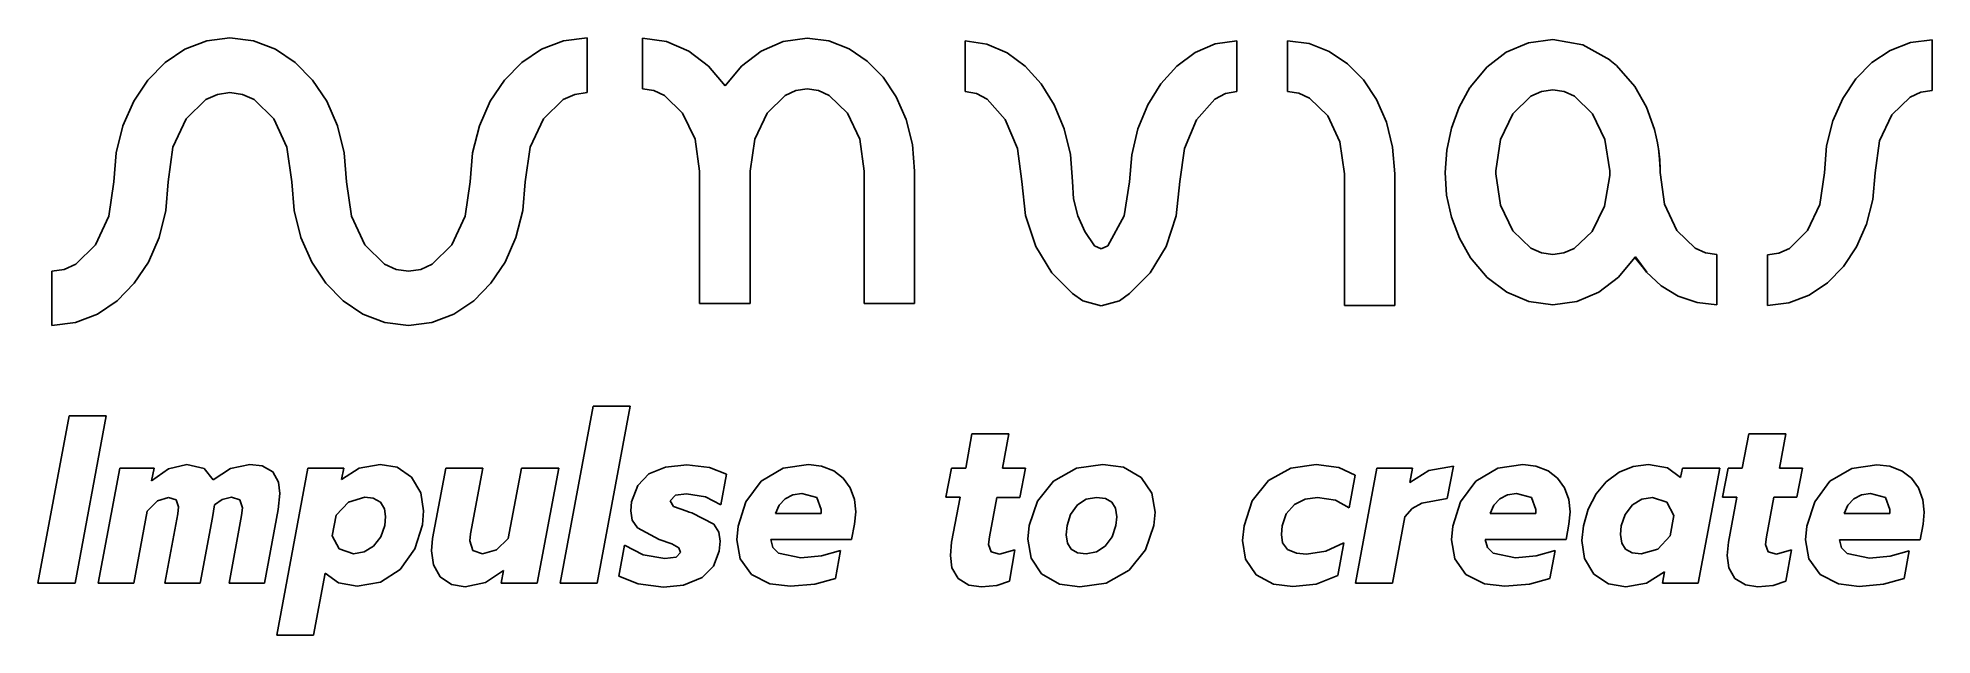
# Model space of a CAD drawing. Extents: x 0 to 95, y 2.1 to 32.1.
import ezdxf

# ---------------------------------------------------------------- set-up
doc = ezdxf.new("R2010")
doc.units = 0

msp = doc.modelspace()

# ---------------------------------------------------------------- linework, layer by layer
at = {"layer": 'Layer 1'}
for p, q in [((6.386581, 30.868307), (7.376663, 31.533266)), ((7.376663, 31.533266), (8.468477, 31.953488)), ((8.468477, 31.953488), (9.63788, 32.1)), ((9.63788, 32.1), (10.820852, 31.953487)), ((10.820852, 31.953487), (11.92035, 31.533263)), ((11.92035, 31.533263), (12.913485, 30.8683)), ((24.276658, 30.868305), (25.2718, 31.533266)), ((25.2718, 31.533266), (26.370985, 31.953488)), ((26.370985, 31.953488), (27.5505, 32.1)), ((27.5505, 32.1), (27.5505, 29.3596)), ((27.5505, 32.1), (27.5505, 32.1)), ((30.33607, 29.54024), (30.336, 32.0802)), ((30.336, 32.0802), (31.539722, 31.915056)), ((31.539722, 31.915056), (32.652693, 31.440614)), ((32.652693, 31.440614), (33.642367, 30.688361)), ((35.298259, 30.688363), (36.279597, 31.440616)), ((36.279597, 31.440616), (37.390051, 31.915057)), ((37.390051, 31.915057), (38.59946, 32.0802)), ((38.59946, 32.0802), (39.685689, 31.945185)), ((39.685689, 31.945185), (40.696942, 31.556237)), ((40.696942, 31.556237), (41.61169, 30.940672)), ((46.524289, 29.404779), (46.5243, 31.9448)), ((46.5243, 31.9448), (47.610529, 31.792114)), ((47.610529, 31.792114), (48.621782, 31.358308)), ((57.140577, 30.685411), (58.055324, 31.362848)), ((58.055324, 31.362848), (59.066579, 31.795479)), ((59.066579, 31.795479), (60.152811, 31.94762)), ((60.152811, 31.94762), (60.1528, 31.9476)), ((60.1528, 31.9476), (60.1528, 29.4076)), ((62.69277, 29.40756), (62.6928, 31.9476)), ((62.6928, 31.9476), (63.779839, 31.811769)), ((63.779839, 31.811769), (64.791472, 31.422402)), ((64.791472, 31.422402), (65.706269, 30.806683)), ((73.673365, 31.377831), (72.699611, 30.630603)), ((74.781527, 31.850421), (73.673365, 31.377831)), ((76.0024, 32.0153), (74.781527, 31.850421)), ((77.51711, 31.747685), (76.0024, 32.0153)), ((78.8641, 31.005), (77.51711, 31.747685)), ((92.00919, 30.861352), (92.926996, 31.47523)), ((92.926996, 31.47523), (93.94283, 31.863154)), ((93.94283, 31.863154), (95.03546, 31.9984)), ((95.0354, 31.9984), (95.0354, 29.4584)), ((95.03546, 31.9984), (95.0354, 31.9984)), ((5.522375, 29.987581), (6.386581, 30.868307)), ((12.913485, 30.8683), (13.777371, 29.987569)), ((23.409273, 29.987576), (24.276658, 30.868305)), ((33.642367, 30.688361), (34.4762, 29.68978)), ((34.4762, 29.68978), (35.298259, 30.688363)), ((41.61169, 30.940672), (42.4084, 30.125811)), ((48.621782, 31.358308), (49.53653, 30.679763)), ((49.53653, 30.679763), (50.33324, 29.792859)), ((56.343867, 29.798854), (57.140577, 30.685411)), ((65.706269, 30.806683), (66.502797, 29.9918)), ((72.699611, 30.630603), (71.88196, 29.64181)), ((78.864136, 30.988054), (78.8641, 31.005)), ((79.19998, 30.719943), (78.864136, 30.988054)), ((80.125668, 29.658793), (79.19998, 30.719943)), ((91.210645, 30.048244), (92.00919, 30.861352)), ((4.808188, 28.920061), (5.522375, 29.987581)), ((13.777371, 29.987569), (14.489123, 28.920042)), ((22.693358, 28.920051), (23.409273, 29.987576)), ((30.903882, 29.455794), (30.33607, 29.54024)), ((38.59949, 29.54024), (38.027627, 29.455678)), ((39.171232, 29.455794), (38.59949, 29.54024)), ((42.4084, 30.125811), (43.065543, 29.138971)), ((50.33324, 29.792859), (50.990383, 28.733975)), ((55.686726, 28.738863), (56.343867, 29.798854)), ((66.502797, 29.9918), (67.159626, 29.004938)), ((71.848093, 29.607943), (71.307394, 28.620249)), ((71.872041, 29.617863), (71.848093, 29.607943)), ((71.88196, 29.64181), (71.872041, 29.617863)), ((75.436223, 29.40637), (76.00241, 29.48941)), ((76.00241, 29.48941), (76.567792, 29.40637)), ((80.702178, 28.622145), (80.125668, 29.658793)), ((90.552594, 29.062627), (91.210645, 30.048244)), ((4.268163, 27.694718), (4.808188, 28.920061)), ((8.432475, 29.00475), (7.44536, 28.040566)), ((9.014254, 29.267751), (8.432475, 29.00475)), ((9.63787, 29.3596), (9.014254, 29.267751)), ((10.261486, 29.267751), (9.63787, 29.3596)), ((10.843265, 29.004749), (10.261486, 29.267751)), ((11.83038, 28.040563), (10.843265, 29.004749)), ((14.489123, 28.920042), (15.025852, 27.694693)), ((22.152629, 27.694701), (22.693358, 28.920051)), ((26.351058, 29.00475), (25.363281, 28.040566)), ((26.930935, 29.267751), (26.351058, 29.00475)), ((27.5505, 29.3596), (26.930935, 29.267751)), ((31.436868, 29.213922), (30.903882, 29.455794)), ((32.34796, 28.326687), (31.436868, 29.213922)), ((37.492739, 29.213524), (36.582309, 28.325626)), ((38.027627, 29.455678), (37.492739, 29.213524)), ((39.7058, 29.213922), (39.171232, 29.455794)), ((40.615261, 28.326687), (39.7058, 29.213922)), ((43.065543, 29.138971), (43.561588, 28.00747)), ((47.095425, 29.303962), (46.524289, 29.404779)), ((47.628395, 29.018929), (47.095425, 29.303962)), ((48.533005, 28.000726), (47.628395, 29.018929)), ((50.990383, 28.733975), (51.486427, 27.539493)), ((55.190682, 27.541123), (55.686726, 28.738863)), ((59.04649, 29.019544), (58.137029, 27.996489)), ((59.581058, 29.306176), (59.04649, 29.019544)), ((60.1528, 29.4076), (59.581058, 29.306176)), ((63.265443, 29.322993), (62.69277, 29.40756)), ((63.800711, 29.080801), (63.265443, 29.322993)), ((64.711009, 28.192598), (63.800711, 29.080801)), ((67.159626, 29.004938), (67.655324, 27.873283)), ((71.307394, 28.620249), (70.91644, 27.570456)), ((73.999337, 28.295964), (74.905623, 29.168515)), ((74.905623, 29.168515), (75.436223, 29.40637)), ((76.567792, 29.40637), (77.096463, 29.168515)), ((77.096463, 29.168515), (77.998426, 28.295964)), ((81.102156, 27.505443), (80.702178, 28.622145)), ((90.056269, 27.931225), (90.552594, 29.062627)), ((93.927459, 29.131684), (93.017161, 28.243786)), ((94.462727, 29.373838), (93.927459, 29.131684)), ((95.0354, 29.4584), (94.462727, 29.373838)), ((3.926444, 26.340524), (4.268163, 27.694718)), ((7.44536, 28.040566), (6.77839, 26.617594)), ((12.49735, 26.61759), (11.83038, 28.040563)), ((15.025852, 27.694693), (15.364674, 26.340491)), ((21.810798, 26.340497), (22.152629, 27.694701)), ((25.363281, 28.040566), (24.693004, 26.617594)), ((32.968539, 27.01612), (32.34796, 28.326687)), ((36.582309, 28.325626), (35.965037, 27.014926)), ((41.231564, 27.01612), (40.615261, 28.326687)), ((43.561588, 28.00747), (43.875003, 26.758627)), ((49.144458, 26.55919), (48.533005, 28.000726)), ((58.137029, 27.996489), (57.520726, 26.550101)), ((65.32762, 26.88106), (64.711009, 28.192598)), ((67.655324, 27.873283), (67.968459, 26.624022)), ((70.91644, 27.570456), (70.680163, 26.475429)), ((73.379861, 27.006958), (73.999337, 28.295964)), ((77.998426, 28.295964), (78.617814, 27.006958)), ((89.742904, 26.680762), (90.056269, 27.931225)), ((93.017161, 28.243786), (92.40055, 26.933086)), ((6.77839, 26.617594), (6.53343, 24.88638)), ((12.74231, 24.88638), (12.49735, 26.61759)), ((24.693004, 26.617594), (24.44606, 24.88638)), ((33.1978, 25.4198), (32.968539, 27.01612)), ((35.965037, 27.014926), (35.73776, 25.4198)), ((41.4584, 25.4198), (41.231564, 27.01612)), ((43.875003, 26.758627), (43.98426, 25.41976)), ((51.486427, 27.539493), (51.799843, 26.245791)), ((54.877267, 26.24132), (55.190682, 27.541123)), ((65.5545, 25.2843), (65.32762, 26.88106)), ((67.968459, 26.624022), (68.0776, 25.28434)), ((73.1435, 25.4367), (73.379861, 27.006958)), ((78.617814, 27.006958), (78.86414, 25.4367)), ((81.186822, 27.135732), (81.102156, 27.505443)), ((81.254556, 26.830932), (81.186822, 27.135732)), ((81.288422, 26.613621), (81.254556, 26.830932)), ((81.305356, 26.545888), (81.288422, 26.613621)), ((89.63373, 25.33796), (89.742904, 26.680762)), ((92.40055, 26.933086), (92.17367, 25.33796)), ((3.807173, 24.88645), (3.926444, 26.340524)), ((15.364674, 26.340491), (15.4827, 24.88641)), ((21.69158, 24.88641), (21.810798, 26.340497)), ((49.369089, 24.903339), (49.144458, 26.55919)), ((51.799843, 26.245791), (51.9091, 24.88925)), ((54.768011, 24.87514), (54.877267, 26.24132)), ((57.520726, 26.550101), (57.29389, 24.89205)), ((70.680163, 26.475429), (70.603493, 25.352033)), ((81.353333, 26.023777), (81.305356, 26.545888)), ((81.305356, 26.545888), (81.370267, 25.981444)), ((81.353333, 26.023777), (81.305356, 26.545888)), ((81.3872, 25.5186), (81.353333, 26.023777)), ((81.3872, 25.5186), (81.353333, 26.023777)), ((81.3872, 25.5186), (81.353333, 26.023777)), ((81.353333, 26.023777), (81.370267, 25.972977)), ((81.370267, 25.981444), (81.3872, 25.5186)), ((81.370267, 25.972977), (81.3872, 25.5186)), ((3.560229, 23.152595), (3.807173, 24.88645)), ((6.53343, 24.88638), (6.41601, 23.436228)), ((12.860452, 23.436225), (12.74231, 24.88638)), ((15.4827, 24.88641), (15.729644, 23.152555)), ((21.444636, 23.152555), (21.69158, 24.88641)), ((24.44606, 24.88638), (24.327312, 23.436228)), ((33.1978, 18.7735), (33.1978, 25.4198)), ((35.73776, 25.4198), (35.7378, 18.7735)), ((41.4584, 18.7735), (41.4584, 25.4198)), ((43.98426, 25.41976), (43.9843, 25.4198)), ((43.9843, 25.4198), (43.9843, 18.7735)), ((49.552843, 23.187163), (49.369089, 24.903339)), ((51.9091, 24.88925), (51.962243, 24.019014)), ((54.505251, 23.178496), (54.768011, 24.87514)), ((57.29389, 24.89205), (57.112343, 23.175874)), ((65.5545, 18.6719), (65.5545, 25.2843)), ((68.0776, 25.28434), (68.0776, 25.2843)), ((68.0776, 25.2843), (68.0776, 18.6719)), ((70.603493, 25.352033), (70.679664, 24.216179)), ((73.14349, 25.28433), (73.1435, 25.4367)), ((73.379849, 23.713631), (73.14349, 25.28433)), ((78.8641, 25.1997), (78.601501, 23.65652)), ((78.86414, 25.4367), (78.8641, 25.1997)), ((81.3872, 25.5186), (81.3872, 25.5186)), ((81.3872, 25.3521), (81.3872, 25.5186)), ((81.3872, 25.5186), (81.3872, 25.5186)), ((81.615128, 23.756506), (81.3872, 25.3521)), ((81.3872, 25.3521), (81.3872, 25.3521)), ((89.404469, 23.742394), (89.63373, 25.33796)), ((92.17367, 25.33796), (92.063107, 23.998275)), ((51.962243, 24.019014), (52.168422, 23.178967)), ((70.679664, 24.216179), (70.921707, 23.110123)), ((92.063107, 23.998275), (91.746368, 22.749013)), ((2.889952, 21.723802), (3.560229, 23.152595)), ((6.41601, 23.436228), (6.078788, 22.083608)), ((13.199554, 22.083604), (12.860452, 23.436225)), ((15.729644, 23.152555), (16.399921, 21.723762)), ((20.774359, 21.723762), (21.444636, 23.152555)), ((24.327312, 23.436228), (23.986611, 22.083608)), ((50.070765, 21.638734), (49.552843, 23.187163)), ((52.168422, 23.178967), (52.520813, 22.389023)), ((53.687101, 21.6691), (54.505251, 23.178496)), ((57.112343, 23.175874), (56.599272, 21.627445)), ((70.921707, 23.110123), (71.324261, 22.051873)), ((73.999326, 22.423656), (73.379849, 23.713631)), ((78.601501, 23.65652), (77.976159, 22.394063)), ((82.232775, 22.444825), (81.615128, 23.756506)), ((88.78389, 22.430724), (89.404469, 23.742394)), ((6.078788, 22.083608), (5.54432, 20.858053)), ((13.736631, 20.858048), (13.199554, 22.083604)), ((23.986611, 22.083608), (23.447275, 20.858053)), ((52.520813, 22.389023), (53.01259, 21.6691)), ((71.324261, 22.051873), (71.881963, 21.059433)), ((74.905613, 21.550136), (73.999326, 22.423656)), ((77.976159, 22.394063), (77.079355, 21.541709)), ((83.140934, 21.555956), (82.232775, 22.444825)), ((87.872798, 21.541857), (88.78389, 22.430724)), ((91.746368, 22.749013), (91.245876, 21.617358)), ((1.902175, 20.753796), (2.889952, 21.723802)), ((16.399921, 21.723762), (17.387698, 20.753756)), ((19.786582, 20.753756), (20.774359, 21.723762)), ((50.87285, 20.317847), (50.070765, 21.638734)), ((53.01259, 21.6691), (53.349846, 21.520592)), ((53.349846, 21.520592), (53.687101, 21.6691)), ((56.599272, 21.627445), (55.802039, 20.306558)), ((71.881963, 21.059433), (72.719059, 20.082062)), ((75.436213, 21.311962), (74.905613, 21.550136)), ((76.0024, 21.2288), (75.436213, 21.311962)), ((76.55768, 21.309753), (76.00237, 21.22884)), ((76.00237, 21.22884), (76.0024, 21.2288)), ((77.079355, 21.541709), (76.55768, 21.309753)), ((79.29408, 20.089207), (80.125663, 21.076363)), ((80.1256, 21.076433), (80.151, 21.1103)), ((80.715444, 20.353945), (80.1256, 21.076433)), ((80.125663, 21.076363), (80.142597, 21.11023)), ((80.142597, 21.11023), (80.707041, 20.353875)), ((80.151, 21.1103), (80.715444, 20.353945)), ((80.151, 21.1103), (80.151, 21.1103)), ((83.672954, 21.313483), (83.140934, 21.555956)), ((84.2404, 21.2288), (83.672954, 21.313483)), ((84.240461, 18.705695), (84.2404, 21.2288)), ((86.77194, 18.6747), (86.772, 21.2147)), ((86.772, 21.2147), (87.339812, 21.299383)), ((87.339812, 21.299383), (87.872798, 21.541857)), ((91.245876, 21.617358), (90.584054, 20.630496)), ((0.70272, 17.66996), (0.702733, 20.3963)), ((0.702733, 20.3963), (1.322298, 20.488877)), ((1.322298, 20.488877), (1.902175, 20.753796)), ((5.54432, 20.858053), (4.83516, 19.789098)), ((14.448696, 19.789094), (13.736631, 20.858048)), ((17.387698, 20.753756), (17.967575, 20.488837)), ((17.967575, 20.488837), (18.58714, 20.39626)), ((18.58714, 20.39626), (19.206705, 20.488837)), ((19.206705, 20.488837), (19.786582, 20.753756)), ((23.447275, 20.858053), (22.732619, 19.789098)), ((51.909089, 19.284299), (50.87285, 20.317847)), ((55.802039, 20.306558), (54.768, 19.27301)), ((72.719059, 20.082062), (73.70194, 19.340701)), ((78.309568, 19.342819), (79.29408, 20.089207)), ((80.707041, 20.353875), (81.442235, 19.664151)), ((90.584054, 20.630496), (89.783326, 19.815614)), ((4.83516, 19.789098), (3.973865, 18.906276)), ((15.312765, 18.906274), (14.448696, 19.789094)), ((22.732619, 19.789098), (21.86596, 18.906276)), ((52.4312, 18.914588), (51.909089, 19.284299)), ((54.768, 19.27301), (54.26, 18.914588)), ((73.70194, 19.340701), (74.804943, 18.870273)), ((77.202289, 18.870539), (78.309568, 19.342819)), ((81.442235, 19.664151), (82.296611, 19.150027)), ((82.296611, 19.150027), (83.239556, 18.825782)), ((88.866115, 19.199897), (87.854845, 18.81053)), ((89.783326, 19.815614), (88.866115, 19.199897)), ((2.982989, 18.239123), (1.885089, 17.817173)), ((3.973865, 18.906276), (2.982989, 18.239123)), ((16.30585, 18.239122), (15.312765, 18.906274)), ((17.404967, 17.817173), (16.30585, 18.239122)), ((20.870615, 18.239123), (19.769899, 17.817173)), ((21.86596, 18.906276), (20.870615, 18.239123)), ((35.7378, 18.7735), (33.1978, 18.7735)), ((43.9843, 18.7735), (41.4584, 18.7735)), ((53.3456, 18.662832), (52.4312, 18.914588)), ((54.26, 18.914588), (53.3456, 18.662832)), ((68.0776, 18.6719), (65.5545, 18.6719)), ((74.804943, 18.870273), (76.002403, 18.705703)), ((76.002403, 18.705703), (77.202289, 18.870539)), ((83.239556, 18.825782), (84.240461, 18.705695)), ((87.854845, 18.81053), (86.77194, 18.6747)), ((1.885089, 17.817173), (0.70272, 17.66996)), ((18.58713, 17.66996), (17.404967, 17.817173)), ((19.769899, 17.817173), (18.58713, 17.66996)), ((26.2071, 4.75269), (27.8638, 13.6229)), ((27.8638, 13.6229), (29.7236, 13.6229)), ((29.7236, 13.6229), (28.067, 4.75269)), ((0, 4.75269), (1.56351, 13.1431)), ((1.56351, 13.1431), (3.43182, 13.1431)), ((3.43182, 13.1431), (1.86831, 4.75269)), ((46.5497, 10.5185), (46.8489, 12.2429)), ((46.8489, 12.2429), (48.7087, 12.2429)), ((48.7087, 12.2429), (48.389789, 10.5157)), ((85.5133, 10.5185), (85.832211, 12.2457)), ((85.832211, 12.2457), (87.6892, 12.2457)), ((87.6892, 12.2457), (87.373111, 10.5185)), ((3.03106, 4.75269), (4.10915, 10.5157)), ((4.10915, 10.5157), (5.83071, 10.5157)), ((5.83071, 10.5157), (5.70371, 9.889167)), ((5.70371, 9.889167), (6.550376, 10.484655)), ((6.550376, 10.484655), (7.47042, 10.693499)), ((7.47042, 10.693499), (8.34813, 10.501588)), ((8.34813, 10.501588), (8.791219, 9.937144)), ((8.791219, 9.937144), (9.671752, 10.501588)), ((9.671752, 10.501588), (10.628485, 10.704788)), ((10.628485, 10.704788), (11.244708, 10.637824)), ((11.244708, 10.637824), (11.785595, 10.335077)), ((11.9888, 2.14213), (13.5467, 10.5157)), ((13.5467, 10.5157), (15.3416, 10.5157)), ((15.3416, 10.5157), (15.225889, 9.951256)), ((15.225889, 9.951256), (16.126454, 10.513742)), ((16.126454, 10.513742), (17.170399, 10.707611)), ((17.170399, 10.707611), (18.026971, 10.558463)), ((18.026971, 10.558463), (18.748019, 10.072612)), ((19.8063, 6.98224), (20.469522, 10.52413)), ((20.469522, 10.52413), (22.3294, 10.5241)), ((22.3294, 10.5241), (21.705689, 7.2221)), ((23.5966, 6.98224), (24.2711, 10.5157)), ((24.2711, 10.5157), (26.1309, 10.5157)), ((26.1309, 10.5157), (25.0444, 4.75269)), ((30.656333, 10.224264), (31.480773, 10.57263)), ((31.480773, 10.57263), (32.565562, 10.687809)), ((32.565562, 10.687809), (33.694452, 10.557987)), ((33.694452, 10.557987), (34.541118, 10.208032)), ((36.288066, 9.866557), (37.395344, 10.512429)), ((37.395344, 10.512429), (38.664376, 10.693467)), ((38.664376, 10.693467), (39.318546, 10.622248)), ((39.318546, 10.622248), (39.931556, 10.383023)), ((45.5478, 9.05375), (45.830022, 10.51848)), ((45.830022, 10.51848), (46.5497, 10.5185)), ((48.389789, 10.5157), (49.5525, 10.5157)), ((49.5525, 10.5157), (49.270278, 9.05097)), ((50.949539, 9.860899), (52.113037, 10.513845)), ((52.113037, 10.513845), (53.433089, 10.707565)), ((53.433089, 10.707565), (54.460623, 10.570072)), ((54.460623, 10.570072), (55.360669, 10.055632)), ((61.738919, 9.903237), (62.861133, 10.514638)), ((62.861133, 10.514638), (64.126519, 10.693459)), ((64.126519, 10.693459), (65.272339, 10.55517)), ((65.272339, 10.55517), (66.093605, 10.165704)), ((66.102, 4.75269), (67.1688, 10.5157)), ((67.1688, 10.5157), (68.9638, 10.5157)), ((68.9638, 10.5157), (68.8396, 9.80446)), ((69.785044, 10.399948), (71.015534, 10.608792)), ((71.015534, 10.608792), (70.707912, 8.988842)), ((72.138766, 9.866557), (73.241939, 10.511229)), ((73.241939, 10.511229), (74.506606, 10.693467)), ((74.506606, 10.693467), (75.160776, 10.622248)), ((75.160776, 10.622248), (75.773786, 10.383023)), ((79.326936, 10.309637), (80.043926, 10.599225)), ((80.043926, 10.599225), (80.811426, 10.693459)), ((80.811426, 10.693459), (81.751225, 10.526948)), ((81.751225, 10.526948), (82.417269, 10.047171)), ((82.417269, 10.047171), (82.510402, 10.51566)), ((82.510402, 10.51566), (84.3844, 10.5157)), ((84.3844, 10.5157), (83.29785, 4.75273)), ((84.5255, 9.05375), (84.807722, 10.51848)), ((84.807722, 10.51848), (85.5133, 10.5185)), ((87.373111, 10.5185), (88.5359, 10.5185)), ((88.5359, 10.5185), (88.253678, 9.05377)), ((89.904668, 9.866557), (91.006722, 10.503301)), ((91.006722, 10.503301), (92.266868, 10.682179)), ((92.266868, 10.682179), (92.921038, 10.61096)), ((92.921038, 10.61096), (93.534048, 10.371735)), ((11.785595, 10.335077), (12.069063, 9.822223)), ((12.069063, 9.822223), (12.1355, 9.24002)), ((18.748019, 10.072612), (19.21911, 9.286041)), ((29.788502, 8.827969), (30.092243, 9.64271)), ((30.092243, 9.64271), (30.656333, 10.224264)), ((34.541118, 10.208032), (34.258896, 8.684032)), ((35.526268, 8.831579), (36.288066, 9.866557)), ((39.931556, 10.383023), (40.403293, 10.017791)), ((40.403293, 10.017791), (40.755644, 9.536357)), ((40.755644, 9.536357), (40.971294, 8.946917)), ((50.147615, 8.853889), (50.949539, 9.860899)), ((55.360669, 10.055632), (55.893145, 9.256074)), ((60.927065, 8.870183), (61.738919, 9.903237)), ((66.093605, 10.165704), (65.785983, 8.523174)), ((68.8396, 9.80446), (69.785044, 10.399948)), ((71.376968, 8.831579), (72.138766, 9.866557)), ((75.773786, 10.383023), (76.245523, 10.017791)), ((76.245523, 10.017791), (76.597874, 9.536357)), ((76.597874, 9.536357), (76.813524, 8.946917)), ((78.175466, 9.223087), (78.686092, 9.835361)), ((78.686092, 9.835361), (79.326936, 10.309637)), ((89.144243, 8.831369), (89.904668, 9.866557)), ((93.534048, 10.371735), (94.006365, 10.007068)), ((94.006365, 10.007068), (94.358136, 9.525069)), ((94.358136, 9.525069), (94.573786, 8.935629)), ((6.008506, 8.87948), (5.48075, 8.365131)), ((6.54755, 9.05093), (6.008506, 8.87948)), ((6.93419, 8.93522), (6.54755, 9.05093)), ((7.05555, 8.57115), (6.93419, 8.93522)), ((7.01322, 8.2212), (7.05555, 8.57115)), ((8.867418, 8.669927), (8.762996, 8.043394)), ((9.250188, 8.951316), (8.867418, 8.669927)), ((9.714084, 9.053749), (9.250188, 8.951316)), ((10.12895, 8.926749), (9.714084, 9.053749)), ((10.261594, 8.525994), (10.12895, 8.926749)), ((12.1355, 9.24002), (12.0509, 8.43569)), ((15.5899, 8.81669), (14.9578, 8.15064)), ((16.3971, 9.06222), (15.5899, 8.81669)), ((16.817503, 9.016655), (16.3971, 9.06222)), ((17.1901, 8.81669), (16.817503, 9.016655)), ((17.392777, 8.479034), (17.1901, 8.81669)), ((19.21911, 9.286041), (19.354796, 8.379282)), ((29.746168, 8.373592), (29.788502, 8.827969)), ((31.984186, 9.158164), (31.730186, 8.875942)), ((31.730186, 8.875942), (31.882586, 8.59372)), ((31.882586, 8.59372), (32.554274, 8.353831)), ((32.54863, 9.237187), (31.984186, 9.158164)), ((33.494074, 9.079143), (32.54863, 9.237187)), ((34.258896, 8.684032), (33.494074, 9.079143)), ((35.130956, 7.608777), (35.526268, 8.831579)), ((37.185276, 8.661583), (37.002084, 8.24659)), ((37.489028, 8.981802), (37.185276, 8.661583)), ((37.881626, 9.183475), (37.489028, 8.981802)), ((38.331354, 9.242834), (37.881626, 9.183475)), ((39.082065, 9.036812), (38.331354, 9.242834)), ((39.30502, 8.438501), (39.082065, 9.036812)), ((40.971294, 8.946917), (41.037866, 8.322807)), ((46.264678, 9.053759), (45.5478, 9.05375)), ((45.844167, 6.795979), (46.264678, 9.053759)), ((48.1076, 9.05093), (47.737889, 7.07538)), ((49.270278, 9.05097), (48.1076, 9.05093)), ((49.735989, 7.634169), (50.147615, 8.853889)), ((52.154634, 8.67558), (51.814147, 8.197069)), ((52.600447, 8.957853), (52.154634, 8.67558)), ((53.119833, 9.050935), (52.600447, 8.957853)), ((53.559394, 8.990081), (53.119833, 9.050935)), ((53.873366, 8.807518), (53.559394, 8.990081)), ((54.061749, 8.503248), (53.873366, 8.807518)), ((55.893145, 9.256074), (56.052113, 8.308682)), ((60.514079, 7.622887), (60.927065, 8.870183)), ((63.039959, 8.695329), (62.629887, 8.218419)), ((63.586188, 8.968673), (63.039959, 8.695329)), ((64.191429, 9.050929), (63.586188, 8.968673)), ((65.094539, 8.918285), (64.191429, 9.050929)), ((65.785983, 8.523174), (65.094539, 8.918285)), ((69.429442, 8.760242), (68.948866, 8.489716)), ((70.707912, 8.988842), (69.429442, 8.760242)), ((70.981656, 7.608777), (71.376968, 8.831579)), ((73.038778, 8.661593), (72.855586, 8.2466)), ((73.34253, 8.981812), (73.038778, 8.661593)), ((73.735128, 9.183485), (73.34253, 8.981812)), ((74.184856, 9.242844), (73.735128, 9.183485)), ((74.935567, 9.036822), (74.184856, 9.242844)), ((75.1557, 8.438511), (74.935567, 9.036822)), ((76.813524, 8.946917), (76.880096, 8.322807)), ((77.777224, 8.455442), (78.175466, 9.223087)), ((80.004257, 8.675568), (79.635382, 8.200298)), ((80.470112, 8.960943), (80.004257, 8.675568)), ((81.008967, 9.050923), (80.470112, 8.960943)), ((81.722989, 8.802568), (81.008967, 9.050923)), ((82.075766, 8.136524), (81.722989, 8.802568)), ((85.242378, 9.053759), (84.5255, 9.05375)), ((84.819045, 6.795979), (85.242378, 9.053759)), ((87.0909, 9.05375), (86.721189, 7.0782)), ((88.253678, 9.05377), (87.0909, 9.05375)), ((88.750378, 7.608777), (89.144243, 8.831369)), ((90.801876, 8.661583), (90.618684, 8.24659)), ((91.105628, 8.981802), (90.801876, 8.661583)), ((91.498226, 9.183475), (91.105628, 8.981802)), ((91.947954, 9.242834), (91.498226, 9.183475)), ((92.698665, 9.036812), (91.947954, 9.242834)), ((92.92162, 8.438501), (92.698665, 9.036812)), ((94.573786, 8.935629), (94.640358, 8.311519)), ((5.48075, 8.365131), (4.817528, 4.752691)), ((6.36975, 4.75269), (7.01322, 8.2212)), ((8.762996, 8.043394), (8.14493, 4.75269)), ((9.59555, 4.75269), (10.219261, 8.13935)), ((10.219261, 8.13935), (10.261594, 8.525994)), ((12.0509, 8.43569), (11.3651, 4.75269)), ((14.9578, 8.15064), (14.768711, 7.129)), ((17.206709, 7.076321), (17.401854, 7.6455)), ((17.444187, 8.088589), (17.392777, 8.479034)), ((17.401854, 7.6455), (17.444187, 8.088589)), ((19.292707, 7.670905), (18.909781, 6.464227)), ((19.354796, 8.379282), (19.292707, 7.670905)), ((29.821362, 7.91434), (29.746168, 8.373592)), ((30.07919, 7.526926), (29.821362, 7.91434)), ((32.554274, 8.353831), (32.675629, 8.317142)), ((32.675629, 8.317142), (32.81674, 8.269165)), ((32.81674, 8.269165), (33.91458, 7.704721)), ((33.91458, 7.704721), (34.160444, 7.313935)), ((35.068867, 6.9258), (35.130956, 7.608777)), ((37.002084, 8.24659), (39.30502, 8.24659)), ((39.30502, 8.24659), (39.30502, 8.438501)), ((40.972955, 7.710385), (40.8262, 6.931452)), ((41.037866, 8.322807), (40.972955, 7.710385)), ((49.671078, 6.94837), (49.735989, 7.634169)), ((51.646634, 7.63418), (51.593012, 7.165691)), ((51.814147, 8.197069), (51.646634, 7.63418)), ((53.899795, 7.071603), (54.08221, 7.63418)), ((54.124543, 8.077269), (54.061749, 8.503248)), ((54.08221, 7.63418), (54.124543, 8.077269)), ((55.990024, 7.648283), (55.566126, 6.41973)), ((56.052113, 8.308682), (55.990024, 7.648283)), ((60.440701, 6.88911), (60.514079, 7.622887)), ((62.427537, 7.622889), (62.385203, 7.188267)), ((62.629887, 8.218419), (62.427537, 7.622889)), ((68.582776, 8.077265), (67.961888, 4.752685)), ((68.948866, 8.489716), (68.582776, 8.077265)), ((70.919567, 6.9258), (70.981656, 7.608777)), ((72.855586, 8.2466), (75.1557, 8.2466)), ((75.1557, 8.2466), (75.1557, 8.438511)), ((76.815185, 7.710385), (76.66843, 6.931452)), ((76.880096, 8.322807), (76.815185, 7.710385)), ((77.467089, 6.88911), (77.543289, 7.622887)), ((77.543289, 7.622887), (77.777224, 8.455442)), ((79.439813, 7.631348), (79.39748, 7.185437)), ((79.635382, 8.200298), (79.439813, 7.631348)), ((81.886677, 7.117704), (82.075766, 8.136524)), ((88.685467, 6.9258), (88.750378, 7.608777)), ((90.618684, 8.24659), (92.92162, 8.24659)), ((92.92162, 8.24659), (92.92162, 8.438501)), ((94.578269, 7.699097), (94.428691, 6.920164)), ((94.640358, 8.311519), (94.578269, 7.699097)), ((14.768711, 7.129), (15.121489, 6.462956)), ((16.83741, 6.60128), (17.206709, 7.076321)), ((19.7555, 6.36135), (19.8063, 6.98224)), ((21.705689, 7.2221), (21.674645, 6.874967)), ((21.674645, 6.874967), (21.828375, 6.390203)), ((23.0011, 6.4178), (23.5966, 6.98224)), ((31.17139, 6.937082), (30.07919, 7.526926)), ((31.800745, 6.714127), (31.17139, 6.937082)), ((32.164811, 6.522216), (31.800745, 6.714127)), ((34.160444, 7.313935), (34.233491, 6.858055)), ((34.233491, 6.858055), (34.179868, 6.352878)), ((35.233253, 5.974197), (35.068867, 6.9258)), ((40.8262, 6.931452), (36.7707, 6.93144)), ((36.7707, 6.93144), (36.876048, 6.531831)), ((45.779256, 6.13558), (45.844167, 6.795979)), ((47.737889, 7.07538), (47.695556, 6.691558)), ((47.695556, 6.691558), (47.822556, 6.319025)), ((49.826588, 6.006922), (49.671078, 6.94837)), ((51.593012, 7.165691), (51.65563, 6.750825)), ((51.65563, 6.750825), (51.843485, 6.454492)), ((53.54881, 6.5956), (53.899795, 7.071603)), ((60.590465, 5.953964), (60.440701, 6.88911)), ((62.385203, 7.188267), (62.448691, 6.776245)), ((62.448691, 6.776245), (62.695647, 6.440379)), ((64.622135, 6.351016), (65.520691, 6.770579)), ((65.520691, 6.770579), (65.215891, 5.139339)), ((71.083953, 5.974197), (70.919567, 6.9258)), ((76.66843, 6.931452), (72.6185, 6.93144)), ((72.6185, 6.93144), (72.72548, 6.531831)), ((77.598393, 5.983137), (77.467089, 6.88911)), ((79.39748, 7.185437), (79.46292, 6.761751)), ((79.46292, 6.761751), (79.65924, 6.458715)), ((81.2799, 6.45166), (81.886677, 7.117704)), ((84.756956, 6.13558), (84.819045, 6.795979)), ((86.721189, 7.0782), (86.678856, 6.694378)), ((86.678856, 6.694378), (86.805856, 6.321845)), ((88.849853, 5.974197), (88.685467, 6.9258)), ((94.428691, 6.920164), (90.3872, 6.92015)), ((90.3872, 6.92015), (90.492945, 6.520541)), ((15.121489, 6.462956), (15.835511, 6.217423)), ((15.835511, 6.217423), (16.373952, 6.311458)), ((16.373952, 6.311458), (16.837401, 6.601245)), ((16.837401, 6.601245), (16.83741, 6.60128)), ((18.909781, 6.464227), (18.183577, 5.427245)), ((19.844807, 5.668955), (19.7555, 6.36135)), ((21.828375, 6.390203), (22.309644, 6.225856)), ((22.309644, 6.225856), (23.0011, 6.4178)), ((29.142212, 5.099816), (29.424434, 6.649216)), ((29.424434, 6.649216), (30.375522, 6.175083)), ((30.375522, 6.175083), (31.453612, 5.988816)), ((31.453612, 5.988816), (32.018056, 6.048083)), ((32.018056, 6.048083), (32.238189, 6.287972)), ((32.238189, 6.287972), (32.164811, 6.522216)), ((34.179868, 6.352878), (33.88995, 5.606956)), ((35.797, 5.19013), (35.233253, 5.974197)), ((36.876048, 6.531831), (37.162636, 6.247051)), ((37.162636, 6.247051), (38.28059, 6.019863)), ((38.28059, 6.019863), (39.31634, 6.115818)), ((39.31634, 6.115818), (40.264606, 6.378284)), ((40.264606, 6.378284), (40.013428, 4.986934)), ((45.859177, 5.52045), (45.779256, 6.13558)), ((47.822556, 6.319025), (48.245889, 6.200492)), ((48.245889, 6.200492), (49.022, 6.417803)), ((49.022, 6.417803), (48.739778, 4.845823)), ((50.3597, 5.21553), (49.826588, 6.006922)), ((51.843485, 6.454492), (52.156575, 6.276692)), ((52.156575, 6.276692), (52.594902, 6.217425)), ((52.594902, 6.217425), (53.108474, 6.314152)), ((53.108474, 6.314152), (53.548812, 6.595602)), ((53.548812, 6.595602), (53.54881, 6.5956)), ((55.566126, 6.41973), (54.751074, 5.407443)), ((61.1265, 5.1732), (60.590465, 5.953964)), ((62.695647, 6.440379), (63.149556, 6.247322)), ((63.149556, 6.247322), (63.641091, 6.206135)), ((63.641091, 6.206135), (64.622135, 6.351016)), ((71.6477, 5.19013), (71.083953, 5.974197)), ((72.72548, 6.531831), (73.012905, 6.247051)), ((73.012905, 6.247051), (74.13121, 6.019863)), ((74.13121, 6.019863), (75.16414, 6.115818)), ((75.16414, 6.115818), (76.115228, 6.378285)), ((76.115228, 6.378285), (75.86405, 4.986934)), ((78.0654, 5.19578), (77.598393, 5.983137)), ((79.65924, 6.458715), (79.98644, 6.276329)), ((79.98644, 6.276329), (80.44452, 6.214593)), ((80.44452, 6.214593), (81.2799, 6.45166)), ((81.2799, 6.45166), (81.2799, 6.45166)), ((84.836011, 5.52016), (84.756956, 6.13558)), ((86.805856, 6.321845), (87.226367, 6.203312)), ((87.226367, 6.203312), (87.988366, 6.417801)), ((87.988366, 6.417801), (87.692033, 4.845821)), ((89.4136, 5.19013), (88.849853, 5.974197)), ((90.492945, 6.520541), (90.780194, 6.235761)), ((90.780194, 6.235761), (91.89709, 6.008573)), ((91.89709, 6.008573), (92.93284, 6.104529)), ((92.93284, 6.104529), (93.883928, 6.366995)), ((93.883928, 6.366995), (93.629928, 4.975644)), ((1.86831, 4.75269), (0, 4.75269)), ((4.817528, 4.752691), (3.03106, 4.75269)), ((8.14493, 4.75269), (6.36975, 4.75269)), ((11.3651, 4.75269), (9.59555, 4.75269)), ((14.413093, 5.246622), (13.831716, 2.142182)), ((15.087604, 4.766845), (14.413093, 5.246622)), ((16.018937, 4.597512), (15.087604, 4.766845)), ((17.186556, 4.789848), (16.018937, 4.597512)), ((18.183577, 5.427245), (17.186556, 4.789848)), ((20.1817, 5.05749), (19.844807, 5.668955)), ((20.759164, 4.676384), (20.181652, 5.05749)), ((20.181652, 5.05749), (20.1817, 5.05749)), ((22.450712, 4.77809), (21.443182, 4.572068)), ((23.365111, 5.376401), (22.450712, 4.77809)), ((23.2494, 4.75269), (23.365111, 5.376401)), ((25.0444, 4.75269), (23.2494, 4.75269)), ((28.067, 4.75269), (26.2071, 4.75269)), ((30.1187, 4.71035), (29.142212, 5.099816)), ((33.333202, 5.032078), (32.394509, 4.644309)), ((33.88995, 5.606956), (33.333202, 5.032078)), ((35.797038, 5.190135), (35.797, 5.19013)), ((36.720581, 4.712718), (35.797038, 5.190135)), ((40.013428, 4.986934), (38.977678, 4.704712)), ((46.1659, 4.98129), (45.859177, 5.52045)), ((46.165914, 4.98129), (46.1659, 4.98129)), ((46.707572, 4.650336), (46.165914, 4.98129)), ((48.739778, 4.845823), (48.116067, 4.636979)), ((51.25276, 4.702086), (50.359694, 5.215532)), ((50.359694, 5.215532), (50.3597, 5.21553)), ((53.590226, 4.755517), (52.273164, 4.560777)), ((54.751074, 5.407443), (53.590226, 4.755517)), ((61.98713, 4.705154), (61.126491, 5.173206)), ((61.126491, 5.173206), (61.1265, 5.1732)), ((65.215891, 5.139339), (64.12636, 4.699683)), ((67.961888, 4.752685), (66.102, 4.75269)), ((72.571203, 4.712718), (71.64766, 5.190135)), ((71.64766, 5.190135), (71.6477, 5.19013)), ((75.86405, 4.986934), (74.8283, 4.704712)), ((78.065434, 5.195778), (78.0654, 5.19578)), ((78.79796, 4.707992), (78.065434, 5.195778)), ((80.709049, 4.756011), (79.665634, 4.560779)), ((81.610144, 5.317134), (80.709049, 4.756011)), ((81.5029, 4.75269), (81.610144, 5.317134)), ((83.29785, 4.75273), (81.5029, 4.75269)), ((85.1436, 4.98129), (84.836011, 5.52016)), ((85.143567, 4.981288), (85.1436, 4.98129)), ((85.672055, 4.655952), (85.143567, 4.981288)), ((87.692033, 4.845821), (87.068322, 4.636977)), ((90.336078, 4.707128), (89.413538, 5.190133)), ((89.413538, 5.190133), (89.4136, 5.19013)), ((93.629928, 4.975644), (92.594178, 4.693422)), ((21.443182, 4.572068), (20.759164, 4.676384)), ((30.118702, 4.710345), (30.1187, 4.71035)), ((31.383052, 4.552301), (30.118702, 4.710345)), ((32.394509, 4.644309), (31.383052, 4.552301)), ((37.752838, 4.589001), (36.720581, 4.712718)), ((38.977678, 4.704712), (37.752838, 4.589001)), ((47.337134, 4.569246), (46.707572, 4.650336)), ((48.116067, 4.636979), (47.337134, 4.569246)), ((52.273164, 4.560777), (51.25276, 4.702086)), ((62.958111, 4.574895), (61.98713, 4.705154)), ((64.12636, 4.699683), (62.958111, 4.574895)), ((73.60346, 4.589002), (72.571203, 4.712718)), ((74.8283, 4.704712), (73.60346, 4.589002)), ((79.665634, 4.560779), (78.79796, 4.707992)), ((86.286567, 4.569244), (85.672055, 4.655952)), ((87.068322, 4.636977), (86.286567, 4.569244)), ((91.369338, 4.577711), (90.336078, 4.707128)), ((92.594178, 4.693422), (91.369338, 4.577711)), ((13.831716, 2.142182), (11.9888, 2.14213))]:
    msp.add_line(p, q, dxfattribs=at)

doc.saveas('drawing.dxf')
